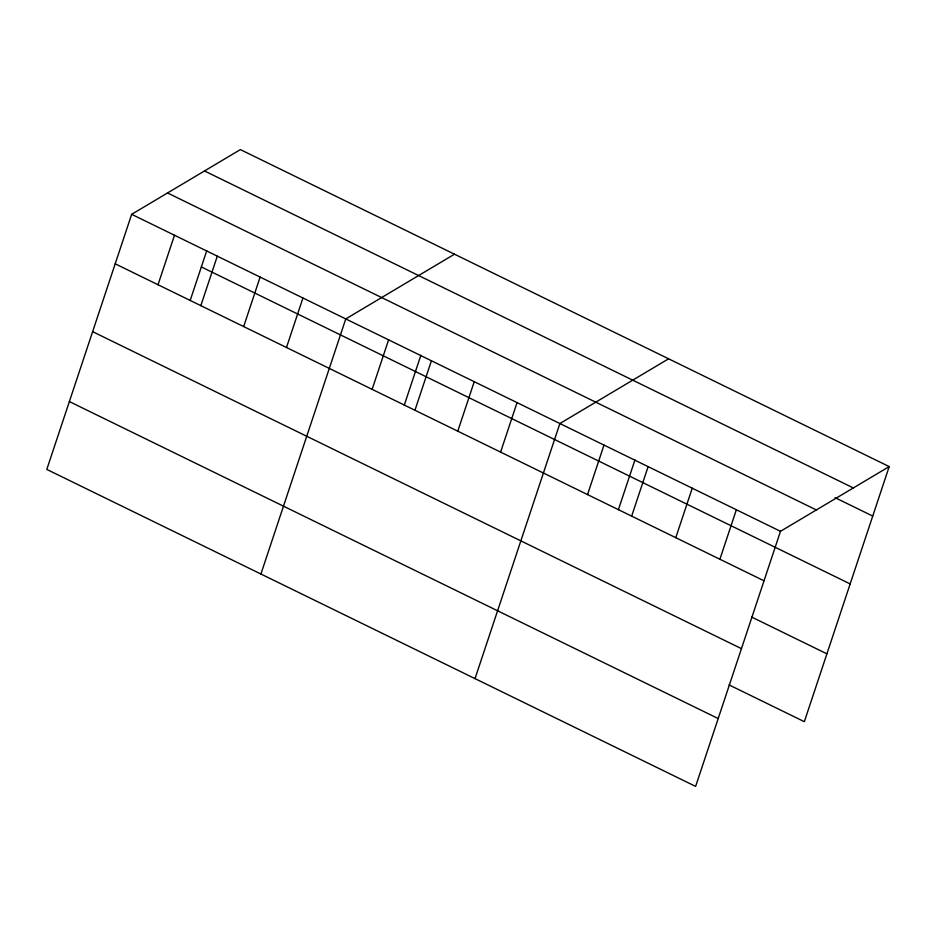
<?xml version="1.0" encoding="UTF-8"?>
<svg xmlns="http://www.w3.org/2000/svg" width="936" height="936" viewBox="0 0 936 936"><rect width="100%" height="100%" fill="white"/><g stroke="black" fill="none" stroke-linecap="round" stroke-linejoin="round"><path stroke-width="1.4" d="M131.66 214.321L46.8 469.416L695.623 786.404L780.484 531.309L889.2 466.584L240.376 149.596L131.66 214.321L780.484 531.309M158.02 284.731L174.482 235.24M190.16 300.55L206.762 250.649M200.842 305.651L217.304 256.16M243.664 326.57L260.126 277.079M286.486 347.49L302.948 297.999M260.91 574.025L345.77 318.919L454.486 254.194M372.13 389.341L388.592 339.85M404.27 405.148L420.872 355.259M414.952 410.26L431.414 360.769M457.774 431.18L474.236 381.689M500.596 452.1L517.058 402.609M475.02 678.635L559.88 423.528L668.596 358.804M587.539 494.571L604.001 445.091M618.38 509.757L634.982 459.857M631.66 516.134L648.121 466.643M675.78 537.685L692.242 488.194M719.901 559.237L736.363 509.746M889.2 466.584L804.34 721.679L729.074 684.906M204.504 170.949L853.328 487.937M835.099 497.683L872.738 516.075M167.532 192.956L816.356 509.945M201.345 266.935L850.169 583.924M115.198 263.812L764.022 580.8M751.643 617.058L826.909 653.831M92.629 331.66L741.452 648.648M69.369 401.567L718.193 718.555"/></g></svg>
